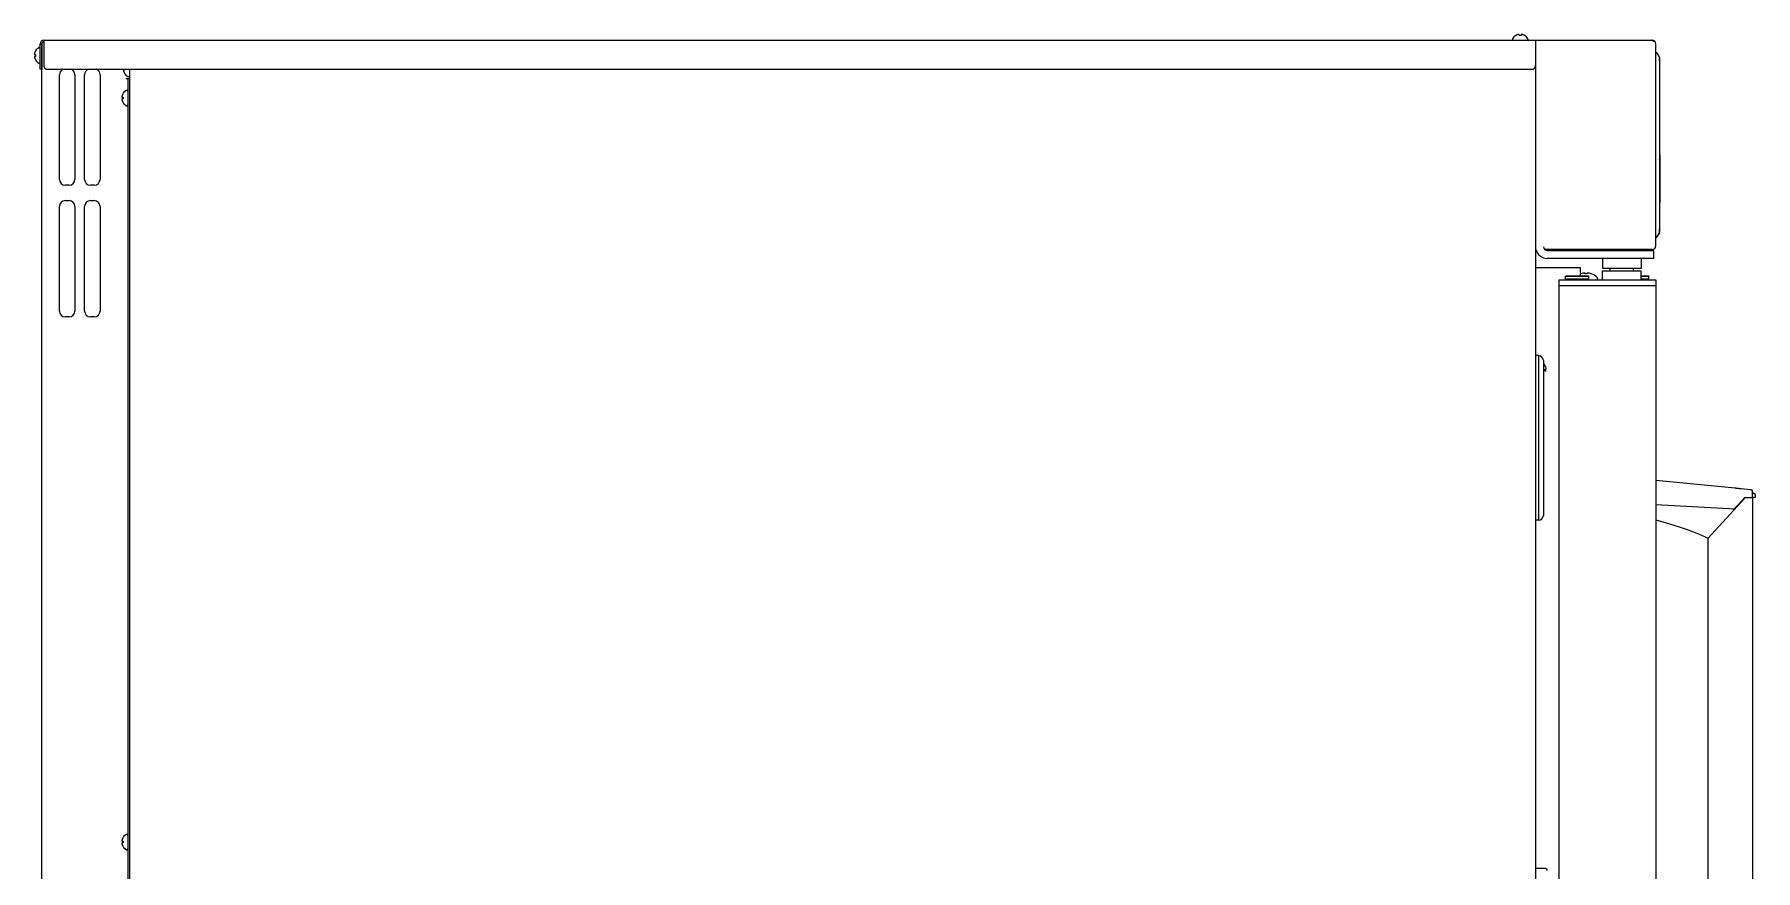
# Model space of a CAD drawing. Header units: millimetres. Extents: x -3169 to 1166, y -4146 to -91.
# Drawn here: x 277 to 1166, y -1906 to -1474 of the extents above; entities that cross this region are included whole.
import ezdxf

# ---------------------------------------------------------------- set-up
doc = ezdxf.new("R2010")
doc.units = ezdxf.units.MM
doc.header["$LTSCALE"] = 23.1
doc.layers.get('0').update_dxf_attribs({"linetype": 'CONTINUOUS'})

msp = doc.modelspace()

# ---------------------------------------------------------------- linework, layer by layer
for p, q in [((1041.88, -1474.52), (1041.88, -1474.48)), ((1043.68, -1474.52), (1043.68, -1473.97)), ((1044.68, -1473.97), (1044.68, -1474.52)), ((1046.48, -1474.48), (1046.48, -1474.52)), ((277.71, -1482.46), (277.74, -1482.46)), ((279.58, -1480.76), (279.78, -1480.76)), ((280.18, -1491.96), (280.18, -1478.76)), ((280.18, -1478.76), (280.98, -1478.76)), ((280.98, -1478.76), (280.98, -1491.96)), ((280.98, -1483.16), (281.08, -1483.16)), ((281.08, -2283.96), (281.08, -1478.33)), ((281.98, -1476.96), (281.98, -1489.96)), ((281.98, -1476.96), (1052.18, -1476.96)), ((1040.18, -1476.36), (1040.18, -1476.56)), ((1048.18, -1476.36), (1048.18, -1476.56)), ((1052.18, -1476.96), (1052.18, -1489.96)), ((1052.18, -1476.96), (1112.38, -1476.96)), ((1112.38, -1476.97), (1112.38, -1476.96)), ((1112.57, -1477.1), (1112.58, -1476.97)), ((1112.57, -1477.1), (1112.69, -1477.17)), ((1114.18, -1583.16), (1114.18, -1478.76)), ((1114.43, -1483.29), (1114.18, -1483.28)), ((1114.8, -1483.48), (1114.7, -1483.39)), ((1114.83, -1483.52), (1114.8, -1483.48)), ((1116.1, -1485.48), (1114.83, -1483.52)), ((277.19, -1484.26), (277.74, -1484.26)), ((277.74, -1485.26), (277.19, -1485.26)), ((277.74, -1487.06), (277.71, -1487.06)), ((279.58, -1488.76), (279.78, -1488.76)), ((280.98, -1491.96), (280.18, -1491.96)), ((280.98, -1486.36), (281.08, -1486.36)), ((283.98, -1491.96), (1050.18, -1491.96)), ((323.74, -1492.26), (323.19, -1492.26)), ((326.18, -1491.96), (326.18, -2385.46)), ((1052.18, -1489.96), (1052.18, -1584.96)), ((1116.18, -1485.75), (1116.18, -1576.17)), ((1116.18, -1487.57), (1116.18, -1485.92)), ((290.08, -1548.76), (290.08, -1494.76)), ((298.08, -1494.76), (298.08, -1548.76)), ((303.08, -1548.76), (303.08, -1494.76)), ((311.08, -1494.76), (311.08, -1548.76)), ((323.74, -1494.06), (323.71, -1494.06)), ((324.38, -1496.76), (325.37, -1496.76)), ((325.38, -1496.76), (325.38, -2284.96)), ((325.38, -1496.76), (326.18, -1496.76)), ((325.58, -1495.76), (325.78, -1495.76)), ((322.39, -1506.26), (322.94, -1506.26)), ((322.94, -1507.26), (322.39, -1507.26)), ((322.91, -1504.46), (322.94, -1504.46)), ((322.94, -1509.06), (322.91, -1509.06)), ((324.78, -1502.76), (324.98, -1502.76)), ((324.78, -1510.76), (324.98, -1510.76)), ((1116.23, -1536.21), (1116.23, -1560.95)), ((295.08, -1551.76), (293.08, -1551.76)), ((308.08, -1551.76), (306.08, -1551.76)), ((290.08, -1616.76), (290.08, -1562.76)), ((293.08, -1559.76), (295.08, -1559.76)), ((298.08, -1562.76), (298.08, -1616.76)), ((303.08, -1616.76), (303.08, -1562.76)), ((306.08, -1559.76), (308.08, -1559.76)), ((311.08, -1562.76), (311.08, -1616.76)), ((1114.43, -1578.63), (1114.18, -1578.64)), ((1114.43, -1578.63), (1114.49, -1578.63)), ((1114.49, -1578.63), (1114.65, -1578.57)), ((1116.1, -1576.45), (1114.83, -1578.41)), ((1114.83, -1578.4), (1115.39, -1577.54)), ((1115.39, -1577.54), (1115.68, -1577.09)), ((1115.68, -1577.09), (1116.01, -1576.58)), ((1116.18, -1576.01), (1116.18, -1574.36)), ((1052.18, -1584.96), (1052.18, -2323.38)), ((1052.37, -1584.96), (1052.18, -1584.96)), ((1052.18, -1589.56), (1052.19, -1589.56)), ((1052.18, -1589.57), (1052.19, -1589.57)), ((1052.19, -1589.56), (1052.19, -1589.57)), ((1057.18, -1584.88), (1056.68, -1584.88)), ((1112.38, -1584.96), (1056.77, -1584.96)), ((1057.18, -1584.96), (1057.18, -1584.88)), ((1058.18, -1585.56), (1113.18, -1585.56)), ((1113.18, -1589.56), (1058.18, -1589.56)), ((1060.18, -1585.56), (1060.18, -1585.36)), ((1068.18, -1585.56), (1068.18, -1585.36)), ((1086.68, -1589.56), (1086.68, -1594.56)), ((1088.68, -1584.96), (1088.68, -1585.56)), ((1104.68, -1584.96), (1104.68, -1585.56)), ((1106.68, -1589.56), (1106.68, -1594.56)), ((1112.38, -1584.96), (1112.38, -1584.96)), ((1112.4, -1584.96), (1112.38, -1584.96)), ((1113.18, -1589.56), (1113.18, -1585.56)), ((1075.38, -1594.46), (1052.18, -1594.46)), ((1067.93, -1598.56), (1067.68, -1598.81)), ((1067.68, -1600.31), (1067.68, -1598.81)), ((1067.68, -1598.81), (1079.68, -1598.81)), ((1067.93, -1598.56), (1079.43, -1598.56)), ((1075.38, -1598.56), (1075.38, -1594.46)), ((1075.43, -1597.54), (1075.43, -1597.52)), ((1077.68, -1597.54), (1077.68, -1597.22)), ((1078.68, -1597.22), (1078.68, -1597.54)), ((1079.43, -1598.56), (1079.68, -1598.81)), ((1079.68, -1600.31), (1079.68, -1598.81)), ((1080.93, -1597.52), (1080.93, -1597.54)), ((1086.68, -1594.56), (1106.68, -1594.56)), ((1086.68, -1600.56), (1086.68, -1596.06)), ((1086.68, -1596.06), (1106.68, -1596.06)), ((1090.68, -1596.06), (1090.68, -1594.56)), ((1102.68, -1596.06), (1102.68, -1594.56)), ((1106.68, -1600.56), (1106.68, -1596.06)), ((1106.68, -1598.56), (1110.43, -1598.56)), ((1106.68, -1598.81), (1110.68, -1598.81)), ((1110.43, -1598.56), (1110.68, -1598.81)), ((1110.68, -1600.31), (1110.68, -1598.81)), ((1064.18, -1600.56), (1064.18, -1603.56)), ((1064.18, -1600.56), (1114.18, -1600.56)), ((1064.18, -1603.56), (1064.18, -2363.56)), ((1064.18, -1603.56), (1114.18, -1603.56)), ((1064.18, -1603.56), (1114.18, -1603.56)), ((1079.68, -1600.31), (1067.68, -1600.31)), ((1067.93, -1600.56), (1067.68, -1600.31)), ((1079.43, -1600.56), (1079.68, -1600.31)), ((1084.18, -1599.77), (1084.18, -1600.06)), ((1110.68, -1600.31), (1106.68, -1600.31)), ((1110.43, -1600.56), (1110.68, -1600.31)), ((1114.18, -1600.56), (1114.18, -1603.56)), ((1114.18, -1603.56), (1114.18, -2363.56)), ((295.08, -1619.76), (293.08, -1619.76)), ((308.08, -1619.76), (306.08, -1619.76)), ((1053.68, -1639.76), (1052.43, -1639.78)), ((1053.68, -1639.76), (1053.68, -1724.76)), ((1053.73, -1639.76), (1053.68, -1639.76)), ((1056.18, -1642.26), (1056.18, -1722.26)), ((1057.13, -1644.96), (1057.16, -1644.96)), ((1057.13, -1646.76), (1057.68, -1646.76)), ((1057.68, -1647.76), (1057.13, -1647.76)), ((1155.23, -1708.21), (1114.18, -1704.31)), ((1160.06, -1713.55), (1141.18, -1734.06)), ((1160.18, -1713.06), (1154.22, -1719.57)), ((1155.33, -1708.25), (1155.32, -1708.25)), ((1163.33, -1708.97), (1156.53, -1708.32)), ((1157.68, -1708.5), (1157.36, -1708.47)), ((1163.16, -1708.97), (1158.23, -1708.55)), ((1160.18, -1713.06), (1164.18, -1713.06)), ((1164.18, -1713.06), (1164.08, -1709.99)), ((1165.73, -1713.06), (1164.18, -1713.06)), ((1164.18, -1713.06), (1164.18, -2254.06)), ((1164.23, -1710.06), (1164.23, -1709.97)), ((1165.73, -1713.06), (1165.73, -1711.56)), ((1114.18, -1716.56), (1155.18, -1718.84)), ((1053.68, -1724.76), (1052.43, -1724.74)), ((1053.73, -1724.76), (1053.68, -1724.76)), ((1136.68, -1731.92), (1141.18, -1734.06)), ((1141.18, -2233.06), (1141.18, -1734.06)), ((322.39, -1890.36), (322.94, -1890.36)), ((322.94, -1891.36), (322.39, -1891.36)), ((322.91, -1888.56), (322.94, -1888.56)), ((324.78, -1886.86), (324.98, -1886.86)), ((322.94, -1893.16), (322.91, -1893.16)), ((324.78, -1894.86), (324.98, -1894.86)), ((1057.2, -1904.6), (1052.18, -1904.51))]:
    msp.add_line(p, q)
for points in [[(1114.7, -1483.39), (1114.58, -1483.32), (1114.43, -1483.29)], [(1116.1, -1485.48), (1115.68, -1484.83), (1115.19, -1484.08), (1114.83, -1483.52)], [(1114.43, -1578.63), (1114.45, -1578.63), (1114.49, -1578.63), (1114.53, -1578.62), (1114.56, -1578.61)], [(1114.56, -1578.61), (1114.6, -1578.6), (1114.64, -1578.58), (1114.67, -1578.56), (1114.71, -1578.54)], [(1114.65, -1578.57), (1114.77, -1578.48), (1114.83, -1578.4)], [(1114.71, -1578.54), (1114.74, -1578.51), (1114.77, -1578.48), (1114.8, -1578.45), (1114.82, -1578.41), (1114.83, -1578.4)], [(1115.19, -1577.84), (1115.68, -1577.09), (1116.1, -1576.45)], [(1155.85, -1708.32), (1155.69, -1708.3), (1155.56, -1708.28), (1155.46, -1708.27), (1155.38, -1708.25), (1155.33, -1708.25)], [(1156.5, -1708.39), (1156.26, -1708.36), (1156.04, -1708.34), (1155.85, -1708.32)], [(1157.36, -1708.47), (1157.05, -1708.44), (1156.76, -1708.41), (1156.5, -1708.39)], [(1158.23, -1708.55), (1158.02, -1708.53), (1157.68, -1708.5)], [(1114.18, -1724.56), (1119.57, -1726.11), (1125.69, -1727.98), (1131.42, -1729.91), (1136.68, -1731.92)]]:
    msp.add_lwpolyline(points)
for centre, radius, start, end in [((1044.38, -1478.58), 4.8, 121.37271, 149.69882), ((1044.37, -1478.57), 4.75, 118.9687, 121.53408), ((1044.37, -1478.56), 4.75, 118.00738, 118.96837), ((1044.37, -1478.56), 4.75, 116.68125, 118.00741), ((1044.37, -1478.56), 4.74, 115.54022, 116.6812), ((1044.36, -1478.56), 4.74, 114.57218, 115.5402), ((1044.36, -1478.55), 4.73, 113.31747, 114.5722), ((1044.36, -1478.55), 4.73, 112.54738, 113.31738), ((1044.36, -1478.54), 4.72, 111.00254, 112.54756), ((1044.35, -1478.53), 4.72, 110.5181, 111.00225), ((1044.35, -1478.52), 4.7, 108.46559, 110.51874), ((1044.34, -1478.5), 4.68, 107.37727, 108.46505), ((1044.34, -1478.49), 4.67, 106.39488, 107.37721), ((1044.33, -1478.46), 4.64, 104.31758, 106.39637), ((1043.44, -1475.95), 2.01, 95.14015, 97.27441), ((1043.44, -1475.93), 1.98, 94.28565, 95.13722), ((1043.43, -1475.92), 1.97, 93.0233, 94.28602), ((1043.43, -1475.91), 1.96, 91.99641, 93.02279), ((1043.43, -1475.9), 1.95, 90.92611, 91.99638), ((1043.43, -1475.9), 1.95, 89.80058, 90.92582), ((1043.43, -1475.9), 1.95, 88.84587, 89.80052), ((1043.43, -1475.9), 1.96, 87.62337, 88.84548), ((1043.43, -1475.91), 1.96, 86.78409, 87.62352), ((1043.43, -1475.92), 1.97, 85.39843, 86.78331), ((1043.43, -1475.93), 1.98, 84.74422, 85.39912), ((1043.43, -1475.96), 2.01, 82.72591, 84.7415), ((1044.18, -1478.27), 3.79, 90.00886, 97.59866), ((1044.18, -1478.27), 3.79, 82.40134, 89.99114), ((1044.94, -1475.96), 2.01, 95.2585, 97.27409), ((1044.94, -1475.93), 1.98, 94.6009, 95.25576), ((1044.93, -1475.92), 1.97, 93.21665, 94.6016), ((1044.93, -1475.91), 1.96, 92.37652, 93.21587), ((1044.93, -1475.9), 1.95, 91.15446, 92.37669), ((1044.93, -1475.9), 1.95, 90.19954, 91.15407), ((1044.93, -1475.9), 1.95, 89.07411, 90.19949), ((1044.93, -1475.9), 1.95, 88.00369, 89.07382), ((1044.93, -1475.91), 1.96, 86.97715, 88.00366), ((1044.93, -1475.92), 1.97, 85.71404, 86.97664), ((1044.93, -1475.93), 1.98, 84.86274, 85.71439), ((1044.93, -1475.95), 2.01, 82.72561, 84.85983), ((1044.04, -1478.46), 4.64, 73.60363, 75.68242), ((1044.03, -1478.49), 4.67, 72.62279, 73.60512), ((1044.02, -1478.5), 4.68, 71.53495, 72.62273), ((1044.02, -1478.52), 4.7, 69.48126, 71.53441), ((1044.01, -1478.53), 4.72, 68.99775, 69.4819), ((1044.01, -1478.54), 4.72, 67.45244, 68.99746), ((1044.01, -1478.55), 4.73, 66.68262, 67.45262), ((1044.01, -1478.55), 4.73, 65.4278, 66.68253), ((1044, -1478.56), 4.74, 64.45979, 65.42782), ((1044, -1478.56), 4.74, 63.3188, 64.45978), ((1044, -1478.56), 4.75, 61.99259, 63.31875), ((1044, -1478.56), 4.75, 61.03163, 61.99262), ((1044, -1478.57), 4.75, 58.46592, 61.0313), ((1043.98, -1478.58), 4.8, 30.30118, 58.62729), ((279.14, -1484.01), 1.97, 175.71404, 176.97664), ((279.18, -1484.02), 2.01, 172.72561, 174.85983), ((279.15, -1484.01), 1.98, 174.86274, 175.71439), ((281.68, -1484.91), 4.64, 163.60363, 165.68242), ((281.71, -1484.92), 4.67, 162.62279, 163.60512), ((281.73, -1484.92), 4.68, 161.53495, 162.62273), ((281.74, -1484.93), 4.7, 159.48126, 161.53441), ((281.76, -1484.93), 4.72, 158.99775, 159.4819), ((281.76, -1484.93), 4.72, 157.45244, 158.99746), ((281.77, -1484.94), 4.73, 156.68262, 157.45262), ((281.77, -1484.94), 4.73, 155.4278, 156.68253), ((281.78, -1484.94), 4.74, 154.45979, 155.42782), ((281.78, -1484.94), 4.74, 153.3188, 154.45978), ((281.78, -1484.94), 4.75, 151.99259, 153.31875), ((281.79, -1484.95), 4.75, 151.03163, 151.99262), ((281.79, -1484.95), 4.75, 148.46592, 151.0313), ((281.8, -1484.96), 4.8, 120.30118, 148.62729), ((279.58, -1481.16), 0.4, 90, 120.30118), ((279.78, -1481.16), 0.4, 0, 90), ((281.98, -1478.76), 1.8, 90, 180), ((281.98, -1478.76), 1, 90, 180), ((1040.58, -1476.36), 0.4, 149.69882, 180), ((1040.58, -1476.56), 0.4, 180, 270), ((1047.78, -1476.56), 0.4, 270, 0), ((1047.78, -1476.36), 0.4, 0, 30.30118), ((1112.24, -1477.88), 0.915, 81.06914, 89.96163), ((1112.38, -1478.76), 1.8, 0, 90), ((1115.2, -1472.73), 5.1, 237.78067, 238.33051), ((1120.07, -1464.85), 14.36, 238.29026, 238.52957), ((1114.41, -1483.79), 0.5, 33.06676, 88), ((279.13, -1484.01), 1.96, 176.97715, 178.00366), ((279.13, -1484.01), 1.95, 178.00369, 179.07382), ((279.12, -1484.01), 1.95, 179.07411, 180.19949), ((279.12, -1484.01), 1.95, 180.19954, 181.15407), ((279.13, -1484.01), 1.95, 181.15446, 182.37669), ((279.13, -1484.01), 1.96, 182.37652, 183.21587), ((279.13, -1485.51), 1.96, 176.78409, 177.62352), ((279.13, -1485.51), 1.96, 177.62337, 178.84548), ((279.12, -1485.51), 1.95, 178.84587, 179.80052), ((279.12, -1485.51), 1.95, 179.80058, 180.92582), ((279.13, -1485.51), 1.95, 180.92611, 181.99638), ((279.13, -1485.51), 1.96, 181.99641, 183.02279), ((279.14, -1485.51), 1.97, 183.0233, 184.28602), ((279.14, -1484.01), 1.97, 183.21665, 184.6016), ((279.16, -1484.01), 1.98, 184.6009, 185.25576), ((279.18, -1484.01), 2.01, 185.2585, 187.27409), ((279.18, -1485.52), 2.01, 172.72591, 174.7415), ((279.16, -1485.51), 1.98, 174.74422, 175.39912), ((279.14, -1485.51), 1.97, 175.39843, 176.78331), ((279.15, -1485.51), 1.98, 184.28565, 185.13722), ((279.18, -1485.51), 2.01, 185.14015, 187.27441), ((281.68, -1484.61), 4.64, 194.31758, 196.39637), ((281.71, -1484.61), 4.67, 196.39488, 197.37721), ((281.73, -1484.6), 4.68, 197.37727, 198.46505), ((281.74, -1484.6), 4.7, 198.46559, 200.51874), ((281.76, -1484.59), 4.72, 200.5181, 201.00225), ((281.76, -1484.59), 4.72, 201.00254, 202.54756), ((281.77, -1484.59), 4.73, 202.54738, 203.31738), ((281.77, -1484.58), 4.73, 203.31747, 204.5722), ((281.78, -1484.58), 4.74, 204.57218, 205.5402), ((281.78, -1484.58), 4.74, 205.54022, 206.6812), ((281.78, -1484.58), 4.75, 206.68125, 208.00741), ((281.79, -1484.58), 4.75, 208.00738, 208.96837), ((281.79, -1484.57), 4.75, 208.9687, 211.53408), ((281.49, -1484.76), 3.79, 172.40134, 179.99114), ((281.49, -1484.76), 3.79, 180.00886, 187.59866), ((281.8, -1484.56), 4.8, 211.37271, 239.69882), ((279.58, -1488.36), 0.4, 239.69882, 270), ((279.78, -1488.36), 0.4, 270, 0), ((293.08, -1494.76), 3, 110.89231, 180), ((295.08, -1494.76), 3, 0, 69.10769), ((306.08, -1494.76), 3, 110.89231, 180), ((308.08, -1494.76), 3, 0, 69.10769), ((325.13, -1492.51), 1.96, 176.78409, 177.62352), ((325.13, -1492.51), 1.96, 177.62337, 178.84548), ((325.12, -1492.51), 1.95, 178.84587, 179.80052), ((325.12, -1492.51), 1.95, 179.80058, 180.92582), ((325.13, -1492.51), 1.95, 180.92611, 181.99638), ((325.13, -1492.51), 1.96, 181.99641, 183.02279), ((325.14, -1492.51), 1.97, 183.0233, 184.28602), ((325.18, -1492.52), 2.01, 172.72591, 174.7415), ((325.16, -1492.51), 1.98, 174.74422, 175.39912), ((325.14, -1492.51), 1.97, 175.39843, 176.78331), ((325.15, -1492.51), 1.98, 184.28565, 185.13722), ((325.18, -1492.51), 2.01, 185.14015, 187.27441), ((327.68, -1491.61), 4.64, 194.31758, 196.39637), ((327.49, -1491.76), 3.79, 183.0418, 187.59956), ((327.71, -1491.61), 4.67, 196.39488, 197.37721), ((327.73, -1491.6), 4.68, 197.37727, 198.46505), ((327.74, -1491.6), 4.7, 198.46559, 200.51874), ((327.76, -1491.59), 4.72, 200.5181, 201.00225), ((327.76, -1491.59), 4.72, 201.00254, 202.54756), ((327.77, -1491.59), 4.73, 202.54738, 203.31738), ((327.77, -1491.58), 4.73, 203.31747, 204.5722), ((327.78, -1491.58), 4.74, 204.57218, 205.5402), ((327.78, -1491.58), 4.74, 205.54022, 206.6812), ((327.78, -1491.58), 4.75, 206.68125, 208.00741), ((327.79, -1491.58), 4.75, 208.00738, 208.96837), ((327.79, -1491.57), 4.75, 208.9687, 211.53408), ((327.8, -1491.56), 4.8, 211.37271, 239.69882), ((325.58, -1495.36), 0.4, 239.69882, 270), ((325.78, -1495.36), 0.4, 270, 0), ((324.34, -1506.01), 1.97, 175.71404, 176.97664), ((324.33, -1506.01), 1.96, 176.97715, 178.00366), ((324.33, -1506.01), 1.95, 178.00369, 179.07382), ((324.32, -1506.01), 1.95, 179.07411, 180.19949), ((324.32, -1506.01), 1.95, 180.19954, 181.15407), ((324.33, -1506.01), 1.95, 181.15446, 182.37669), ((324.33, -1506.01), 1.96, 182.37652, 183.21587), ((324.33, -1507.51), 1.96, 176.78409, 177.62352), ((324.33, -1507.51), 1.96, 177.62337, 178.84548), ((324.32, -1507.51), 1.95, 178.84587, 179.80052), ((324.32, -1507.51), 1.95, 179.80058, 180.92582), ((324.33, -1507.51), 1.95, 180.92611, 181.99638), ((324.33, -1507.51), 1.96, 181.99641, 183.02279), ((324.34, -1507.51), 1.97, 183.0233, 184.28602), ((324.38, -1506.02), 2.01, 172.72561, 174.85983), ((324.35, -1506.01), 1.98, 174.86274, 175.71439), ((324.34, -1506.01), 1.97, 183.21665, 184.6016), ((324.36, -1506.01), 1.98, 184.6009, 185.25576), ((324.38, -1506.01), 2.01, 185.2585, 187.27409), ((324.38, -1507.52), 2.01, 172.72591, 174.7415), ((324.36, -1507.51), 1.98, 174.74422, 175.39912), ((324.34, -1507.51), 1.97, 175.39843, 176.78331), ((324.35, -1507.51), 1.98, 184.28565, 185.13722), ((324.38, -1507.51), 2.01, 185.14015, 187.27441), ((326.88, -1506.91), 4.64, 163.60363, 165.68242), ((326.88, -1506.61), 4.64, 194.31758, 196.39637), ((326.91, -1506.92), 4.67, 162.62279, 163.60512), ((326.91, -1506.61), 4.67, 196.39488, 197.37721), ((326.93, -1506.92), 4.68, 161.53495, 162.62273), ((326.93, -1506.6), 4.68, 197.37727, 198.46505), ((326.94, -1506.93), 4.7, 159.48126, 161.53441), ((326.94, -1506.6), 4.7, 198.46559, 200.51874), ((326.96, -1506.93), 4.72, 158.99775, 159.4819), ((326.96, -1506.59), 4.72, 200.5181, 201.00225), ((326.96, -1506.93), 4.72, 157.45244, 158.99746), ((326.96, -1506.59), 4.72, 201.00254, 202.54756), ((326.97, -1506.94), 4.73, 156.68262, 157.45262), ((326.97, -1506.59), 4.73, 202.54738, 203.31738), ((326.97, -1506.94), 4.73, 155.4278, 156.68253), ((326.97, -1506.58), 4.73, 203.31747, 204.5722), ((326.98, -1506.94), 4.74, 154.45979, 155.42782), ((326.98, -1506.58), 4.74, 204.57218, 205.5402), ((326.98, -1506.94), 4.74, 153.3188, 154.45978), ((326.98, -1506.58), 4.74, 205.54022, 206.6812), ((326.98, -1506.94), 4.75, 151.99259, 153.31875), ((326.98, -1506.58), 4.75, 206.68125, 208.00741), ((326.99, -1506.95), 4.75, 151.03163, 151.99262), ((326.99, -1506.58), 4.75, 208.00738, 208.96837), ((326.99, -1506.95), 4.75, 148.46592, 151.0313), ((326.99, -1506.57), 4.75, 208.9687, 211.53408), ((327, -1506.96), 4.8, 120.30118, 148.62729), ((326.69, -1506.76), 3.79, 172.40134, 179.99114), ((326.69, -1506.76), 3.79, 180.00886, 187.59866), ((327, -1506.56), 4.8, 211.37271, 239.69882), ((324.78, -1503.16), 0.4, 90, 120.30118), ((324.98, -1503.16), 0.4, 0, 90), ((324.98, -1510.36), 0.4, 270, 0), ((324.78, -1510.36), 0.4, 239.69882, 270), ((1115.98, -1538.35), 0.25, 323.473, 360), ((1115.98, -1543.1), 0.25, 0, 35.43105), ((293.08, -1548.76), 3, 180, 270), ((295.08, -1548.76), 3, 270, 0), ((306.08, -1548.76), 3, 180, 270), ((308.08, -1548.76), 3, 270, 0), ((293.08, -1562.76), 3, 90, 180), ((295.08, -1562.76), 3, 0, 90), ((306.08, -1562.76), 3, 90, 180), ((308.08, -1562.76), 3, 0, 90), ((1115.98, -1560.95), 0.25, 324.56895, 0), ((1114.41, -1578.13), 0.5, 272, 326.93324), ((1115.18, -1577.4), 0.25, 326.93138, 0), ((1115.68, -1576.17), 0.5, 326.93216, 0.0007), ((1058.18, -1583.56), 6, 193.07764, 270), ((1058.18, -1583.56), 2, 180, 270), ((1060.58, -1585.36), 0.4, 90, 180), ((1067.78, -1585.36), 0.4, 0, 90), ((1112.38, -1583.16), 1.8, 270, 0), ((1078.18, -1605.51), 8.45, 108.99246, 109.35351), ((1078.18, -1605.51), 8.44, 100.66216, 109.02708), ((1077.16, -1601.39), 4.2, 95.265, 97.29234), ((1077.15, -1601.37), 4.18, 93.38854, 95.26446), ((1077.15, -1601.36), 4.17, 92.83854, 93.38794), ((1077.15, -1601.35), 4.17, 91.59949, 92.83862), ((1077.15, -1601.35), 4.16, 90.82115, 91.59936), ((1077.15, -1601.35), 4.16, 89.82523, 90.82113), ((1077.15, -1601.35), 4.16, 88.82231, 89.82516), ((1077.15, -1601.35), 4.16, 88.04126, 88.82229), ((1077.15, -1601.36), 4.17, 87.17709, 88.04121), ((1077.15, -1601.36), 4.17, 86.25947, 87.17705), ((1077.15, -1601.37), 4.18, 85.38799, 86.25943), ((1077.15, -1601.37), 4.19, 84.48271, 85.38795), ((1077.15, -1601.39), 4.2, 82.70784, 84.48204), ((1078.18, -1605.51), 7.99, 86.41218, 93.58782), ((1079.22, -1601.39), 4.2, 95.51796, 97.29216), ((1079.22, -1601.37), 4.19, 94.61205, 95.51729), ((1079.21, -1601.37), 4.18, 93.74057, 94.61201), ((1079.21, -1601.36), 4.17, 92.82295, 93.74053), ((1079.21, -1601.36), 4.17, 91.95879, 92.82291), ((1079.21, -1601.35), 4.16, 91.17771, 91.95874), ((1079.21, -1601.35), 4.16, 90.17484, 91.17769), ((1079.21, -1601.35), 4.16, 89.17887, 90.17477), ((1079.21, -1601.35), 4.16, 88.40064, 89.17885), ((1079.21, -1601.35), 4.17, 87.16138, 88.40051), ((1079.21, -1601.36), 4.17, 86.61206, 87.16146), ((1079.21, -1601.37), 4.18, 84.73554, 86.61146), ((1079.21, -1601.39), 4.2, 82.70766, 84.735), ((1078.18, -1605.51), 8.44, 70.97292, 79.33784), ((1078.18, -1605.51), 8.45, 46.22534, 71.00754), ((1083.68, -1599.77), 0.5, 0, 46.22534), ((1083.68, -1600.06), 0.5, 270, 0), ((293.08, -1616.76), 3, 180, 270), ((295.08, -1616.76), 3, 270, 0), ((306.08, -1616.76), 3, 180, 270), ((308.08, -1616.76), 3, 270, 0), ((1052.43, -1640.03), 0.25, 91, 180), ((1053.68, -1642.26), 2.5, 0, 89), ((1053.06, -1647.46), 4.8, 31.37271, 49.39925), ((1053.1, -1647.43), 4.72, 14.36721, 31.55815), ((1053.38, -1647.26), 3.79, 0.00886, 7.59866), ((1053.38, -1647.26), 3.79, 352.40134, 359.99114), ((1055.73, -1646.51), 1.97, 352.69479, 7.30521), ((1155.18, -1708.71), 0.5, 73.66139, 84.57319), ((1156.48, -1708.82), 0.5, 84.5, 113.4045), ((1163.07, -1709.98), 1.01, 67.06886, 85.01986), ((1163.23, -1709.97), 1, 0, 84.5), ((1163.08, -1709.97), 1, 2.00058, 67.00062), ((1165.23, -1710.06), 1, 180, 270), ((1165.23, -1711.56), 0.5, 0, 90), ((1053.68, -1722.26), 2.5, 271, 0), ((1052.43, -1724.49), 0.25, 180, 269), ((324.34, -1890.11), 1.97, 175.71404, 176.97664), ((324.33, -1890.11), 1.96, 176.97715, 178.00366), ((324.33, -1890.11), 1.95, 178.00369, 179.07382), ((324.32, -1890.11), 1.95, 179.07411, 180.19949), ((324.32, -1890.11), 1.95, 180.19954, 181.15407), ((324.33, -1890.11), 1.95, 181.15446, 182.37669), ((324.33, -1890.11), 1.96, 182.37652, 183.21587), ((324.33, -1891.61), 1.96, 176.78409, 177.62352), ((324.33, -1891.61), 1.96, 177.62337, 178.84548), ((324.32, -1891.61), 1.95, 178.84587, 179.80052), ((324.32, -1891.61), 1.95, 179.80058, 180.92582), ((324.33, -1891.61), 1.95, 180.92611, 181.99638), ((324.33, -1891.61), 1.96, 181.99641, 183.02279), ((324.34, -1891.61), 1.97, 183.0233, 184.28602), ((324.38, -1890.12), 2.01, 172.72561, 174.85983), ((324.35, -1890.11), 1.98, 174.86274, 175.71439), ((324.34, -1890.11), 1.97, 183.21665, 184.6016), ((324.36, -1890.11), 1.98, 184.6009, 185.25576), ((324.38, -1890.11), 2.01, 185.2585, 187.27409), ((324.38, -1891.62), 2.01, 172.72591, 174.7415), ((324.36, -1891.61), 1.98, 174.74422, 175.39912), ((324.34, -1891.61), 1.97, 175.39843, 176.78331), ((324.35, -1891.61), 1.98, 184.28565, 185.13722), ((324.38, -1891.61), 2.01, 185.14015, 187.27441), ((326.88, -1891.01), 4.64, 163.60363, 165.68242), ((326.88, -1890.71), 4.64, 194.31758, 196.39637), ((326.91, -1891.02), 4.67, 162.62279, 163.60512), ((326.91, -1890.71), 4.67, 196.39488, 197.37721), ((326.93, -1891.02), 4.68, 161.53495, 162.62273), ((326.93, -1890.7), 4.68, 197.37727, 198.46505), ((326.94, -1891.03), 4.7, 159.48126, 161.53441), ((326.94, -1890.7), 4.7, 198.46559, 200.51874), ((326.96, -1891.03), 4.72, 158.99775, 159.4819), ((326.96, -1890.69), 4.72, 200.5181, 201.00225), ((326.96, -1891.03), 4.72, 157.45244, 158.99746), ((326.96, -1890.69), 4.72, 201.00254, 202.54756), ((326.97, -1891.04), 4.73, 156.68262, 157.45262), ((326.97, -1890.69), 4.73, 202.54738, 203.31738), ((326.97, -1891.04), 4.73, 155.4278, 156.68253), ((326.97, -1890.68), 4.73, 203.31747, 204.5722), ((326.98, -1891.04), 4.74, 154.45979, 155.42782), ((326.98, -1891.04), 4.74, 153.3188, 154.45978), ((326.98, -1891.04), 4.75, 151.99259, 153.31875), ((326.99, -1891.05), 4.75, 151.03163, 151.99262), ((326.99, -1891.05), 4.75, 148.46592, 151.0313), ((327, -1891.06), 4.8, 120.30118, 148.62729), ((326.69, -1890.86), 3.79, 172.40134, 179.99114), ((326.69, -1890.86), 3.79, 180.00886, 187.59866), ((324.78, -1887.26), 0.4, 90, 120.30118), ((324.98, -1887.26), 0.4, 0, 90), ((326.98, -1890.68), 4.74, 204.57218, 205.5402), ((326.98, -1890.68), 4.74, 205.54022, 206.6812), ((326.98, -1890.68), 4.75, 206.68125, 208.00741), ((326.99, -1890.68), 4.75, 208.00738, 208.96837), ((326.99, -1890.67), 4.75, 208.9687, 211.53408), ((327, -1890.66), 4.8, 211.37271, 239.69882), ((324.78, -1894.46), 0.4, 239.69882, 270), ((324.98, -1894.46), 0.4, 270, 0), ((1057.18, -1905.6), 1, 0.00325, 89.00006)]:
    msp.add_arc(centre, radius, start, end)
for points, knots in [([(1112.38, -1476.97), (1112.39, -1476.98), (1112.43, -1477), (1112.46, -1477.03), (1112.48, -1477.04)], [0, 0, 0, 0, 0.366024, 1, 1, 1, 1]), ([(1112.58, -1476.97), (1112.71, -1476.99), (1112.88, -1477.02), (1113.09, -1477.12), (1113.21, -1477.2), (1113.3, -1477.3), (1113.38, -1477.44), (1113.39, -1477.56), (1113.38, -1477.64)], [0, 0, 0, 0, 0.321077, 0.461769, 0.586605, 0.697651, 0.799697, 1, 1, 1, 1]), ([(1112.69, -1477.17), (1112.75, -1477.2), (1112.98, -1477.35), (1113.21, -1477.51), (1113.38, -1477.64)], [0, 0, 0, 0, 0.227717, 1, 1, 1, 1]), ([(281.98, -1489.96), (281.98, -1490.09), (282.01, -1490.36), (282.12, -1490.73), (282.31, -1491.08), (282.56, -1491.39), (282.87, -1491.64), (283.21, -1491.82), (283.59, -1491.94), (283.85, -1491.96), (283.98, -1491.96)], [0, 0, 0, 0, 0.124917, 0.249845, 0.374797, 0.49978, 0.624797, 0.749845, 0.874915, 1, 1, 1, 1]), ([(1050.18, -1491.96), (1050.31, -1491.96), (1050.58, -1491.94), (1050.95, -1491.82), (1051.3, -1491.64), (1051.61, -1491.39), (1051.86, -1491.08), (1052.04, -1490.73), (1052.16, -1490.36), (1052.18, -1490.09), (1052.18, -1489.96)], [0, 0, 0, 0, 0.125085, 0.250155, 0.375203, 0.50022, 0.625203, 0.750155, 0.875083, 1, 1, 1, 1]), ([(1116.19, -1545.36), (1116.2, -1545.35), (1116.23, -1545.31), (1116.23, -1545.27), (1116.23, -1545.25)], [0, 0, 0, 0, 0.517025, 1, 1, 1, 1]), ([(1116.19, -1554.24), (1116.19, -1554.23), (1116.22, -1554.22), (1116.23, -1554.2), (1116.23, -1554.18)], [0, 0, 0, 0, 0.321895, 1, 1, 1, 1]), ([(1116.19, -1557.26), (1116.2, -1557.28), (1116.23, -1557.32), (1116.23, -1557.36), (1116.23, -1557.39)], [0, 0, 0, 0, 0.513802, 1, 1, 1, 1])]:
    msp.add_open_spline(points, degree=3, knots=knots)
for points in [[(1116.18, -1485.75), (1116.18, -1485.65), (1116.15, -1485.56), (1116.1, -1485.48)], [(1116.18, -1535.89), (1116.22, -1535.99), (1116.23, -1536.11), (1116.23, -1536.21)], [(1164.08, -1709.99), (1164.07, -1709.83), (1164.03, -1709.67), (1163.95, -1709.54)]]:
    msp.add_open_spline(points, degree=3)

doc.saveas('drawing.dxf')
